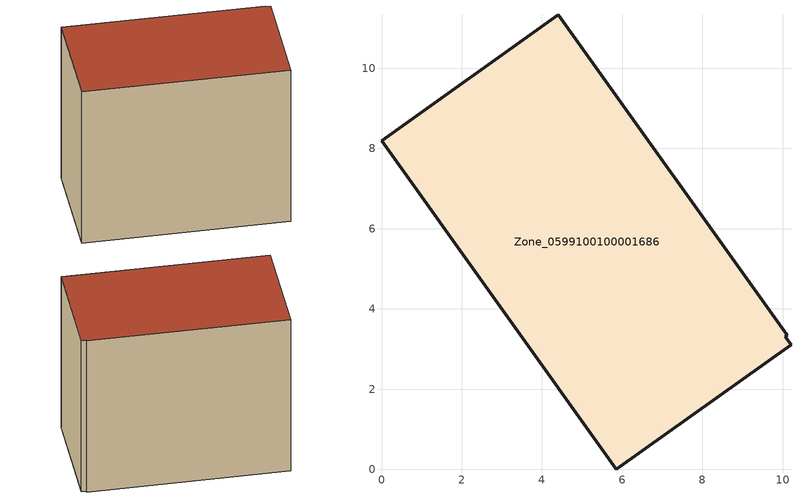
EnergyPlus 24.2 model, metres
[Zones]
Zone_0599100100001686
 floor ground (C_G): 0,8.19 4.41,11.34 10.11,3.34 10.06,3.3 10.21,3.11 5.85,0 z0
 wall outside (C_F): 4.41,11.34 0,8.19 5.85,0 10.21,3.11 10.06,3.3 10.11,3.34 4.41,11.34 z0:8.73
 roof outside (C_R): 0,8.19 5.85,0 10.21,3.11 10.06,3.3 10.11,3.34 4.41,11.34 z8.73
[BUILDING]
Pand.0599100100001686: North Axis=0; Terrain=City; Loads Convergence Tolerance Value=0.04; Temperature Convergence Tolerance Value=0.4; Solar Distribution=FullExterior; Maximum Number of Warmup Days=25; Minimum Number of Warmup Days=1
[Site:Location]
Rotterdam.The.Hague.AP_ZH_NLD Design_Conditions: Latitude=51.96; Longitude=4.45; Time Zone=1; Elevation=-4.5
[SITE:GROUNDTEMPERATURE:BUILDINGSURFACE]
18, 18, 18, 18, 18, 18, 18, 18, 18, 18, 18, 18
[MATERIAL] Thermal Absorptance=0.9; Solar Absorptance=0.7; Visible Absorptance=0.7
Name | Roughness | Thickness | Conductivity | Density | Specific Heat
G.TI.2006-2014 | MediumSmooth | 0.15 | 0.06 | 540 | 1210
F.TI.2006-2014 | Rough | 0.3 | 0.12 | 1920 | 840
R.TI.2006-2014 | MediumRough | 0.2 | 0.08 | 1500 | 1000
[CONSTRUCTION]
C_G: G.TI.2006-2014
C_F: F.TI.2006-2014
C_R: R.TI.2006-2014
[ZONE]
Zone_0599100100001686: Type=1; Multiplier=1; Ceiling Height=Autocalculate; Volume=Autocalculate; Floor Area=autocalculate; Part of Total Floor Area=Yes
[ZONEINFILTRATION:DESIGNFLOWRATE]
Infil_Zone_0599100100001686: Zone or ZoneList or Space or SpaceList=Zone_0599100100001686; Schedule=AlwaysOn; Design Flow Rate Calculation Method=Flow/Area; Flow Rate per Floor Area=0.0015; Constant Term Coefficient=1; Temperature Term Coefficient=0; Velocity Term Coefficient=0; Velocity Squared Term Coefficient=0
[HVACTEMPLATE:ZONE:IDEALLOADSAIRSYSTEM]
Zone_0599100100001686: Maximum Heating Supply Air Temperature=50; Minimum Cooling Supply Air Temperature=13; Maximum Heating Supply Air Humidity Ratio=0.0156; Minimum Cooling Supply Air Humidity Ratio=0.0077; Heating Limit=NoLimit; Cooling Limit=NoLimit; Dehumidification Control Type=ConstantSensibleHeatRatio; Cooling Sensible Heat Ratio=0.7; Dehumidification Setpoint=60; Humidification Control Type=None; Humidification Setpoint=30; Outdoor Air Method=None; Outdoor Air Flow Rate per Person=0.00944; Outdoor Air Flow Rate per Zone Floor Area=0; Outdoor Air Flow Rate per Zone=0; Demand Controlled Ventilation Type=None; Outdoor Air Economizer Type=NoEconomizer; Heat Recovery Type=None; Sensible Heat Recovery Effectiveness=0.7; Latent Heat Recovery Effectiveness=0.65
[ZONECONTROL:THERMOSTAT]
ThermostatControl_Zone_0599100100001686: Zone or ZoneList=Zone_0599100100001686; Control Type Schedule=DualSetpointControlType; Control 1=Thermostat_Zone_0599100100001686; Temperature Difference Between Cutout And Setpoint=0
[THERMOSTATSETPOINT:DUALSETPOINT]
Thermostat_Zone_0599100100001686: Heating Setpoint Temperature Schedule=HeatingSetpoint_Zone_0599100100001686; Cooling Setpoint Temperature Schedule=CoolingSetpoint_Zone_0599100100001686
[SCHEDULE:COMPACT]
HeatingSetpoint_Zone_0599100100001686: Through: 12/31, For: AllDays, Until: 24:00, 21
CoolingSetpoint_Zone_0599100100001686: Through: 12/31, For: AllDays, Until: 24:00, 24
DualSetpointControlType: Through: 12/31, For: AllDays, Until: 24:00, 4
AlwaysOn: Through: 12/31, For: AllDays, Until: 24:00, 1
